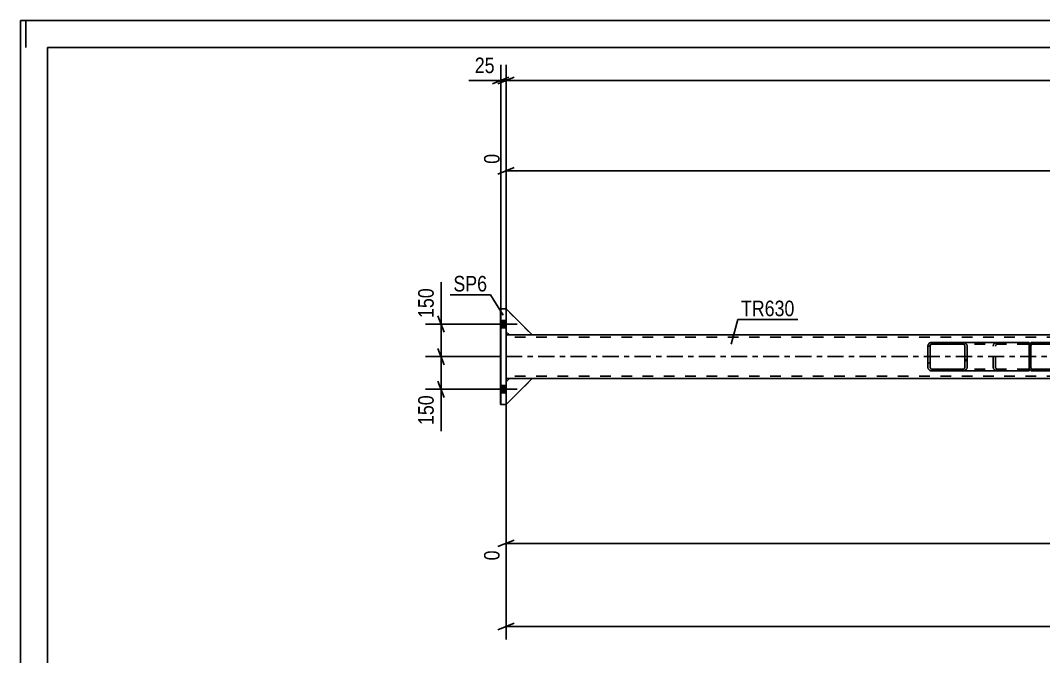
# Model space of a CAD drawing. Header units: millimetres. Extents: x -89 to 752, y -432 to 162.
# Drawn here: x -89.5 to 99, y 44.5 to 161.7 of the extents above; entities that cross this region are included whole.
import ezdxf

# ---------------------------------------------------------------- set-up
doc = ezdxf.new("R2010")
doc.units = ezdxf.units.MM
doc.linetypes.add('DXK_LINE_DOT2', pattern=[3.9198, 1.9599, -1.9599])
doc.linetypes.add('DXK_LINE_DOT3', pattern=[5.9187, 2.979, -0.9799, 0.9799, -0.9799])
doc.styles.add('Arial Narrow', font='ARIALN.TTF', dxfattribs={"height": 0.2})

# ---------------------------------------------------------------- blocks, each defined once
blk = doc.blocks.new('Unknown-761544115-1163')
at = {"color": 5, "linetype": 'Continuous'}
for p, q in [((751.51, 161.74), (-89.49, 161.74)), ((-89.49, 161.74), (-89.49, -432.26)), ((-88.49, 156.74), (-88.49, 161.74)), ((746.51, 156.74), (-84.49, 156.74)), ((-84.49, 156.74), (-84.49, -427.26))]:
    blk.add_line(p, q, dxfattribs=at)
blk = doc.blocks.new('Part-761544115-5239 - 5118')
at = {"color": 7, "linetype": 'DXK_LINE_DOT2'}
for p, q in [((-0.02, 103.76), (-0.01, 103.76)), ((-0.01, 103.76), (-0.02, 103.76)), ((-0.02, 103.76), (-0.02, 103.7)), ((-0.02, 103.7), (-0.02, 103.53)), ((-0.01, 103.76), (-0.01, 103.76)), ((-0.01, 103.7), (-0.01, 103.76)), ((-0.01, 103.53), (-0.01, 103.7)), ((4.79, 103.76), (0.59, 103.76)), ((-0.02, 103.53), (-0.02, 103.27)), ((-0.02, 103.36), (-0.01, 103.36)), ((587.63, 103.36), (-0.02, 103.36)), ((-0.02, 103.33), (-0.02, 103.36)), ((-0.02, 103.25), (-0.02, 103.33)), ((-0.02, 103.27), (-0.02, 102.96)), ((-0.02, 103.12), (-0.02, 103.25)), ((-0.02, 102.96), (-0.02, 103.12)), ((-0.02, 96.56), (-0.02, 102.96)), ((-0.02, 96.56), (-0.02, 102.96)), ((-0.01, 103.27), (-0.01, 103.53)), ((-0.01, 103.36), (-0.01, 103.33)), ((-0.01, 103.33), (-0.01, 103.25)), ((-0.01, 102.96), (-0.01, 103.27)), ((-0.01, 103.25), (-0.01, 103.12)), ((-0.01, 103.12), (-0.01, 102.96)), ((-0.01, 96.56), (-0.01, 102.96)), ((-0.02, 96.41), (-0.02, 96.56)), ((-0.02, 96.56), (-0.02, 96.26)), ((-0.02, 96.28), (-0.02, 96.41)), ((-0.02, 96.19), (-0.02, 96.28)), ((-0.02, 96.26), (-0.02, 96)), ((-0.02, 96.16), (-0.02, 96.19)), ((-0.02, 96.16), (-0.01, 96.16)), ((587.63, 96.16), (-0.02, 96.16)), ((-0.01, 96.56), (-0.01, 96.41)), ((-0.01, 96.26), (-0.01, 96.56)), ((-0.01, 96.41), (-0.01, 96.28)), ((-0.01, 96.28), (-0.01, 96.19)), ((-0.01, 96), (-0.01, 96.26)), ((-0.01, 96.19), (-0.01, 96.16)), ((-0.02, 96), (-0.02, 95.83)), ((-0.02, 95.83), (-0.02, 95.76)), ((-0.02, 95.76), (-0.01, 95.76)), ((-0.02, 95.76), (-0.01, 95.76)), ((-0.01, 95.83), (-0.01, 96)), ((-0.01, 95.76), (-0.01, 95.83)), ((-0.01, 95.76), (-0.01, 95.76))]:
    blk.add_line(p, q, dxfattribs=at)
at = {"color": 2, "linetype": 'Continuous'}
for p, q in [((0.59, 103.76), (-0.01, 103.76)), ((587.63, 103.76), (4.79, 103.76)), ((-0.01, 96.56), (-0.01, 102.96)), ((-0.01, 95.76), (587.63, 95.76))]:
    blk.add_line(p, q, dxfattribs=at)
at = {"color": 7, "linetype": 'DXK_LINE_DOT3'}
blk.add_line((-0.01, 99.76), (587.63, 99.76), dxfattribs=at)
blk = doc.blocks.new('Part-761544115-5130 - 5118')
at = {"color": 7, "linetype": 'DXK_LINE_DOT2'}
for p, q in [((-0.02, 95.13), (0.58, 95.73)), ((-0.02, 95.13), (-0.01, 95.14)), ((-0.02, 90.96), (-0.02, 95.13)), ((-0.02, 95.13), (-0.02, 95.13)), ((-0.02, 90.96), (-0.02, 95.13)), ((-0.01, 90.94), (4.78, 95.73)), ((-0.01, 90.94), (4.78, 95.73)), ((0.58, 95.73), (0.59, 95.73)), ((0.58, 95.73), (0.58, 95.73)), ((4.78, 95.73), (0.59, 95.73)), ((-0.02, 90.93), (-0.01, 90.94)), ((-0.02, 90.93), (-0.02, 90.93))]:
    blk.add_line(p, q, dxfattribs=at)
at = {"color": 2, "linetype": 'Continuous'}
for p, q in [((-0.01, 95.14), (0.58, 95.73)), ((0.58, 95.73), (0.59, 95.73)), ((-0.02, 90.93), (-0.02, 90.96)), ((-0.02, 90.93), (-0.02, 90.96)), ((-0.02, 90.93), (-0.01, 90.94))]:
    blk.add_line(p, q, dxfattribs=at)
blk = doc.blocks.new('Part-761544115-5122 - 5118')
at = {"linetype": 'Continuous'}
h = blk.add_hatch(dxfattribs=at)
h.set_pattern_fill('', scale=0.7, style=0, pattern_type=0)
h.set_pattern_definition([(45, (78.558, 102.4044), (-1.57154, 1.57154), [])])
h.paths.add_polyline_path([(84.04, 102.4), (78.56, 102.4), (78.22, 102.36), (77.94, 102.22), (77.75, 102.01), (77.68, 101.76), (77.68, 97.76), (77.75, 97.52), (77.94, 97.31), (78.22, 97.17), (78.56, 97.12), (84.04, 97.12), (84.38, 97.17), (84.66, 97.31), (84.85, 97.52), (84.92, 97.76), (84.92, 101.76), (84.85, 102.01), (84.66, 102.22), (84.38, 102.36)])
h.paths.add_polyline_path([(84.35, 101.99), (84.45, 101.89), (84.48, 101.76), (84.48, 97.76), (84.45, 97.64), (84.35, 97.54), (84.21, 97.47), (84.04, 97.44), (78.56, 97.44), (78.39, 97.47), (78.25, 97.54), (78.15, 97.64), (78.12, 97.76), (78.12, 101.76), (78.15, 101.89), (78.25, 101.99), (78.39, 102.06), (78.56, 102.08), (84.04, 102.08), (84.21, 102.06)])
at = {"color": 2, "linetype": 'Continuous'}
for p, q in [((77.75, 102.01), (77.68, 101.76)), ((78.12, 101.76), (78.15, 101.89)), ((78.56, 102.4), (78.22, 102.36)), ((78.39, 102.06), (78.56, 102.08)), ((78.56, 102.4), (84.04, 102.4)), ((78.56, 102.08), (84.04, 102.08)), ((96.1, 102.4), (84.04, 102.4)), ((84.38, 102.36), (84.04, 102.4)), ((84.04, 102.08), (84.21, 102.06)), ((84.45, 101.89), (84.48, 101.76)), ((84.92, 101.76), (84.85, 102.01)), ((96.1, 102.4), (96.35, 102.37)), ((96.35, 102.37), (96.35, 102.36)), ((96.35, 102.36), (96.35, 102.22)), ((96.35, 102.22), (96.35, 102.01)), ((96.35, 102.01), (96.35, 101.76)), ((77.68, 97.76), (77.68, 101.76)), ((78.12, 97.76), (78.12, 101.76)), ((84.48, 97.76), (84.48, 101.76)), ((84.92, 97.76), (84.92, 101.76)), ((96.35, 97.76), (96.35, 101.76)), ((77.68, 97.76), (77.75, 97.52)), ((78.15, 97.64), (78.12, 97.76)), ((78.22, 97.17), (78.56, 97.12)), ((78.56, 97.44), (78.39, 97.47)), ((78.56, 97.44), (84.04, 97.44)), ((78.56, 97.12), (84.04, 97.12)), ((84.21, 97.47), (84.04, 97.44)), ((84.04, 97.12), (84.38, 97.17)), ((96.1, 97.12), (84.04, 97.12)), ((84.48, 97.76), (84.45, 97.64)), ((84.85, 97.52), (84.92, 97.76)), ((96.1, 97.12), (96.35, 97.16)), ((96.35, 97.76), (96.35, 97.52)), ((96.35, 97.52), (96.35, 97.31)), ((96.35, 97.31), (96.35, 97.17)), ((96.35, 97.17), (96.35, 97.16))]:
    blk.add_line(p, q, dxfattribs=at)
at = {"color": 7, "linetype": 'DXK_LINE_DOT2'}
for p, q in [((84.04, 102.4), (78.56, 102.4)), ((96.1, 102.08), (78.56, 102.08)), ((89.73, 101.76), (89.79, 102.01)), ((90.2, 101.89), (90.17, 101.76)), ((90.27, 102.36), (90.61, 102.4)), ((90.61, 102.08), (90.44, 102.06)), ((96.26, 102.06), (96.1, 102.08)), ((96.35, 102.02), (96.26, 102.06)), ((96.35, 102.37), (96.35, 102.02)), ((96.35, 102.01), (96.35, 102.02)), ((96.35, 101.99), (96.35, 102.01)), ((96.35, 101.89), (96.35, 101.99)), ((96.35, 101.76), (96.35, 101.89)), ((89.73, 97.76), (89.73, 101.76)), ((90.17, 97.76), (90.17, 101.76)), ((96.35, 97.76), (96.35, 101.76)), ((96.1, 97.44), (78.56, 97.44)), ((84.04, 97.12), (78.56, 97.12)), ((89.79, 97.52), (89.73, 97.76)), ((90.17, 97.76), (90.2, 97.64)), ((90.61, 97.12), (90.27, 97.17)), ((90.44, 97.47), (90.61, 97.44)), ((96.1, 97.44), (96.26, 97.47)), ((96.26, 97.47), (96.35, 97.51)), ((96.35, 97.64), (96.35, 97.76)), ((96.35, 97.54), (96.35, 97.64)), ((96.35, 97.51), (96.35, 97.54)), ((96.35, 97.16), (96.35, 97.51))]:
    blk.add_line(p, q, dxfattribs=at)
at = {"color": 2, "linetype": 'Continuous'}
for centre, radius, start, end in [((78.42, 101.58), 0.801, 104.5769, 147.6241), ((78.49, 101.67), 0.401, 104.5769, 147.6241), ((84.11, 101.67), 0.401, 32.3759, 75.4231), ((84.18, 101.58), 0.801, 32.3759, 75.4231), ((78.42, 97.95), 0.801, 212.3759, 255.4231), ((78.49, 97.86), 0.401, 212.3759, 255.4231), ((84.11, 97.86), 0.401, 284.5769, 327.6241), ((84.18, 97.95), 0.801, 284.5769, 327.6241)]:
    blk.add_arc(centre, radius, start, end, dxfattribs=at)
at = {"color": 7, "linetype": 'DXK_LINE_DOT2'}
for centre, radius, start, end in [((90.47, 101.58), 0.802, 104.5548, 147.5896), ((90.54, 101.67), 0.401, 104.5548, 147.5896), ((90.47, 97.95), 0.802, 212.4104, 255.4452), ((90.54, 97.86), 0.401, 212.4104, 255.4452)]:
    blk.add_arc(centre, radius, start, end, dxfattribs=at)
blk = doc.blocks.new('Part-761544115-5131 - 5118')
at = {"color": 2, "linetype": 'Continuous'}
for p, q in [((-0.01, 95.13), (0.59, 95.73)), ((-0.01, 90.93), (4.79, 95.73)), ((-0.01, 90.93), (-0.01, 95.13)), ((4.79, 95.73), (0.59, 95.73)), ((-0.01, 90.93), (-0.01, 90.96))]:
    blk.add_line(p, q, dxfattribs=at)
at = {"color": 7, "linetype": 'DXK_LINE_DOT2'}
for p, q in [((-0.01, 95.13), (0.59, 95.73)), ((4.79, 95.73), (-0.01, 90.93)), ((-0.01, 90.96), (-0.01, 95.13)), ((-0.01, 95.13), (-0.01, 95.13)), ((0.59, 95.73), (0.59, 95.73)), ((-0.01, 90.93), (-0.01, 90.93))]:
    blk.add_line(p, q, dxfattribs=at)
blk = doc.blocks.new('Part-761544115-5128 - 5118')
at = {"color": 2, "linetype": 'Continuous'}
for p, q in [((4.79, 103.76), (-0.01, 108.56)), ((-0.01, 108.56), (-0.01, 104.36)), ((0.59, 103.76), (-0.01, 104.36)), ((4.79, 103.76), (0.59, 103.76))]:
    blk.add_line(p, q, dxfattribs=at)
at = {"color": 7, "linetype": 'DXK_LINE_DOT2'}
for p, q in [((-0.01, 108.56), (-0.01, 108.56)), ((-0.01, 108.56), (4.79, 103.76)), ((-0.01, 104.36), (-0.01, 108.56)), ((-0.01, 104.36), (-0.01, 104.36)), ((0.59, 103.76), (-0.01, 104.36)), ((0.59, 103.76), (0.59, 103.76)), ((0.59, 103.76), (0.59, 103.76))]:
    blk.add_line(p, q, dxfattribs=at)
blk = doc.blocks.new('Part-761544115-5129 - 5118')
at = {"color": 2, "linetype": 'Continuous'}
for p, q in [((-0.01, 95.14), (0.59, 95.73)), ((0.59, 95.73), (0.59, 95.73)), ((-0.01, 90.93), (-0.01, 90.96)), ((-0.01, 90.93), (-0.01, 90.96)), ((-0.01, 90.93), (-0.01, 90.94))]:
    blk.add_line(p, q, dxfattribs=at)
at = {"color": 7, "linetype": 'DXK_LINE_DOT2'}
for p, q in [((-0.01, 95.13), (0.59, 95.73)), ((4.79, 95.73), (-0.01, 90.93)), ((-0.01, 90.94), (4.79, 95.73)), ((-0.01, 95.13), (-0.01, 95.14)), ((-0.01, 90.96), (-0.01, 95.13)), ((-0.01, 95.13), (-0.01, 95.13)), ((-0.01, 90.96), (-0.01, 95.13)), ((0.59, 95.73), (0.59, 95.73)), ((4.79, 95.73), (0.59, 95.73)), ((-0.01, 90.93), (-0.01, 90.93))]:
    blk.add_line(p, q, dxfattribs=at)
blk = doc.blocks.new('Bolt-761544115-5268 - 5118')
at = {"linetype": 'Continuous'}
for points in [[(-1.02, 106.42), (-1.02, 105.1), (-0.02, 105.1), (-0.02, 106.42)], [(-1.01, 106.42), (-1.01, 105.1), (-0.01, 105.1), (-0.01, 106.42)], [(-1.02, 94.42), (-1.02, 93.1), (-0.02, 93.1), (-0.02, 94.42)], [(-1.01, 94.42), (-1.01, 93.1), (-0.01, 93.1), (-0.01, 94.42)]]:
    blk.add_hatch(color=1, dxfattribs=at).paths.add_polyline_path(points)
at = {"color": 1, "linetype": 'Continuous'}
for p, q in [((-2.78, 105.76), (1.98, 105.76)), ((-2.77, 105.76), (1.99, 105.76)), ((-1.02, 106.42), (-0.02, 106.42)), ((-1.01, 106.42), (-0.01, 106.42)), ((-1.02, 105.1), (-0.02, 105.1)), ((-1.01, 105.1), (-0.01, 105.1)), ((-1.02, 94.42), (-0.02, 94.42)), ((-1.01, 94.42), (-0.01, 94.42)), ((-2.78, 93.76), (1.98, 93.76)), ((-2.77, 93.76), (1.99, 93.76)), ((-1.02, 93.1), (-0.02, 93.1)), ((-1.01, 93.1), (-0.01, 93.1))]:
    blk.add_line(p, q, dxfattribs=at)
blk = doc.blocks.new('Part-761544115-5153 - 5118')
at = {"linetype": 'Continuous'}
h = blk.add_hatch(dxfattribs=at)
h.set_pattern_fill('', scale=0.7, style=0, pattern_type=0)
h.set_pattern_definition([(45, (97.0082, 102.4044), (-1.57154, 1.57154), [])])
h.paths.add_polyline_path([(101.01, 102.4), (97.01, 102.4), (96.76, 102.36), (96.56, 102.22), (96.42, 102.01), (96.37, 101.76), (96.37, 97.76), (96.42, 97.52), (96.56, 97.31), (96.76, 97.17), (97.01, 97.12), (101.01, 97.12), (101.25, 97.17), (101.46, 97.31), (101.6, 97.52), (101.65, 97.76), (101.65, 101.76), (101.6, 102.01), (101.46, 102.22), (101.25, 102.36)])
h.paths.add_polyline_path([(101.23, 101.99), (101.3, 101.89), (101.33, 101.76), (101.33, 97.76), (101.3, 97.64), (101.23, 97.54), (101.13, 97.47), (101.01, 97.44), (97.01, 97.44), (96.89, 97.47), (96.78, 97.54), (96.71, 97.64), (96.69, 97.76), (96.69, 101.76), (96.71, 101.89), (96.78, 101.99), (96.89, 102.06), (97.01, 102.08), (101.01, 102.08), (101.13, 102.06)])
at = {"color": 2, "linetype": 'Continuous'}
for p, q in [((96.35, 101.77), (96.4, 102.01)), ((96.42, 102.01), (96.37, 101.76)), ((96.69, 101.76), (96.71, 101.89)), ((96.75, 102.36), (96.99, 102.4)), ((97.01, 102.4), (96.76, 102.36)), ((96.89, 102.06), (97.01, 102.08)), ((96.99, 102.4), (97.01, 102.4)), ((97.01, 102.4), (96.99, 102.4)), ((97.01, 102.4), (101.01, 102.4)), ((97.01, 102.08), (101.01, 102.08)), ((101.12, 102.06), (100.99, 102.08)), ((101.25, 102.36), (101.01, 102.4)), ((101.01, 102.08), (101.13, 102.06)), ((101.31, 101.76), (101.29, 101.89)), ((101.3, 101.89), (101.33, 101.76)), ((101.65, 101.76), (101.6, 102.01)), ((96.35, 101.76), (96.37, 101.76)), ((96.37, 97.76), (96.37, 101.76)), ((96.69, 97.76), (96.69, 101.76)), ((101.31, 101.76), (101.33, 101.76)), ((101.31, 97.76), (101.31, 101.76)), ((101.33, 97.76), (101.33, 101.76)), ((101.65, 97.76), (101.65, 101.76)), ((96.35, 97.76), (96.37, 97.76)), ((96.4, 97.52), (96.35, 97.76)), ((96.37, 97.76), (96.42, 97.52)), ((96.71, 97.64), (96.69, 97.76)), ((96.99, 97.12), (96.75, 97.17)), ((96.76, 97.17), (97.01, 97.12)), ((97.01, 97.44), (96.89, 97.47)), ((96.99, 97.12), (97.01, 97.12)), ((96.99, 97.12), (97.01, 97.12)), ((97.01, 97.44), (101.01, 97.44)), ((97.01, 97.12), (101.01, 97.12)), ((100.99, 97.44), (101.12, 97.47)), ((101.13, 97.47), (101.01, 97.44)), ((101.01, 97.12), (101.25, 97.17)), ((101.29, 97.64), (101.31, 97.76)), ((101.33, 97.76), (101.3, 97.64)), ((101.31, 97.76), (101.33, 97.76)), ((101.6, 97.52), (101.65, 97.76))]:
    blk.add_line(p, q, dxfattribs=at)
at = {"color": 7, "linetype": 'DXK_LINE_DOT2'}
for p, q in [((96.7, 101.89), (96.67, 101.76)), ((96.99, 102.08), (96.87, 102.06)), ((96.99, 102.08), (97.01, 102.08)), ((96.99, 102.08), (100.99, 102.08)), ((97.01, 102.4), (101.01, 102.4)), ((100.99, 102.4), (101.24, 102.36)), ((100.99, 102.08), (101.01, 102.08)), ((101.59, 102.01), (101.63, 101.76)), ((96.35, 101.76), (96.35, 101.77)), ((96.35, 97.76), (96.35, 101.76)), ((96.35, 101.76), (96.35, 101.76)), ((96.67, 101.76), (96.69, 101.76)), ((96.67, 97.76), (96.67, 101.76)), ((101.63, 97.76), (101.63, 101.76)), ((101.63, 101.76), (101.65, 101.76)), ((96.35, 97.76), (96.35, 97.76)), ((96.35, 97.76), (96.35, 97.76)), ((96.67, 97.76), (96.69, 97.76)), ((96.67, 97.76), (96.7, 97.64)), ((96.87, 97.47), (96.99, 97.44)), ((96.99, 97.44), (97.01, 97.44)), ((96.99, 97.44), (100.99, 97.44)), ((97.01, 97.12), (101.01, 97.12)), ((100.99, 97.44), (101.01, 97.44)), ((101.24, 97.17), (100.99, 97.12)), ((101.63, 97.76), (101.59, 97.52)), ((101.63, 97.76), (101.65, 97.76))]:
    blk.add_line(p, q, dxfattribs=at)
at = {"color": 2, "linetype": 'Continuous'}
for centre, radius, start, end in [((96.99, 101.76), 0.64, 112.5, 157.5), ((97.01, 101.76), 0.64, 112.5, 157.5), ((97.01, 101.76), 0.32, 112.5, 157.5), ((100.99, 101.76), 0.32, 22.5, 67.5), ((101.01, 101.76), 0.32, 22.5, 67.5), ((101.01, 101.76), 0.64, 22.5, 67.5), ((96.99, 97.76), 0.64, 202.5, 247.5), ((97.01, 97.76), 0.64, 202.5, 247.5), ((97.01, 97.76), 0.32, 202.5, 247.5), ((100.99, 97.76), 0.32, 292.5, 337.5), ((101.01, 97.76), 0.32, 292.5, 337.5), ((101.01, 97.76), 0.64, 292.5, 337.5)]:
    blk.add_arc(centre, radius, start, end, dxfattribs=at)
at = {"color": 7, "linetype": 'DXK_LINE_DOT2'}
for centre, radius, start, end in [((96.99, 101.76), 0.32, 112.5, 157.5), ((100.99, 101.76), 0.64, 22.5, 67.5), ((96.99, 97.76), 0.32, 202.5, 247.5), ((100.99, 97.76), 0.64, 292.5, 337.5)]:
    blk.add_arc(centre, radius, start, end, dxfattribs=at)
blk = doc.blocks.new('Part-761544115-5176 - 5118')
at = {"color": 2, "linetype": 'Continuous'}
for p, q in [((-0.01, 108.56), (-0.01, 108.56)), ((-0.01, 104.36), (0.59, 103.76))]:
    blk.add_line(p, q, dxfattribs=at)
at = {"color": 7, "linetype": 'DXK_LINE_DOT2'}
for p, q in [((-0.01, 108.56), (4.79, 103.76)), ((-0.01, 108.56), (-0.01, 108.56)), ((-0.01, 108.56), (-0.01, 104.36)), ((-0.01, 108.56), (-0.01, 108.56)), ((-0.01, 108.56), (4.79, 103.76)), ((-0.01, 104.36), (-0.01, 108.56)), ((-0.01, 104.36), (-0.01, 104.36)), ((-0.01, 104.36), (-0.01, 104.36)), ((-0.01, 104.36), (0.59, 103.76)), ((4.79, 103.76), (0.59, 103.76))]:
    blk.add_line(p, q, dxfattribs=at)
blk = doc.blocks.new('Part-761544115-5177 - 5118')
at = {"color": 7, "linetype": 'DXK_LINE_DOT2'}
for p, q in [((4.78, 103.76), (-0.02, 108.56)), ((-0.02, 108.56), (-0.02, 104.36)), ((-0.02, 108.56), (-0.02, 108.56)), ((-0.02, 108.56), (4.78, 103.76)), ((-0.02, 104.36), (-0.02, 108.56)), ((-0.02, 104.36), (-0.01, 104.35)), ((-0.02, 104.36), (-0.02, 104.36)), ((-0.02, 104.36), (0.58, 103.76)), ((0.58, 103.76), (4.78, 103.76))]:
    blk.add_line(p, q, dxfattribs=at)
at = {"color": 2, "linetype": 'Continuous'}
blk.add_line((-0.01, 104.35), (0.58, 103.76), dxfattribs=at)
blk = doc.blocks.new('Part-761544115-5196 - 5118')
at = {"color": 2, "linetype": 'Continuous'}
for p, q in [((-0.01, 108.56), (-1.02, 108.56)), ((-1.02, 90.96), (-1.02, 108.56)), ((-1.01, 90.96), (-1.01, 108.56)), ((-0.01, 90.96), (-0.01, 108.56)), ((-1.02, 90.96), (-0.01, 90.96))]:
    blk.add_line(p, q, dxfattribs=at)
at = {"color": 7, "linetype": 'DXK_LINE_DOT2'}
blk.add_line((-0.02, 90.96), (-0.02, 108.56), dxfattribs=at)
blk = doc.blocks.new('StraightDimension-761544115-5300 - 5118')
at = {"color": 7, "linetype": 'Continuous'}
for p, q in [((-0.01, 105.76), (-14.86, 105.76)), ((-12.61, 107.26), (-11.41, 104.26)), ((-12.01, 99.76), (-12.01, 105.76)), ((-11.41, 98.26), (-12.61, 101.26)), ((-1.02, 99.76), (-14.86, 99.76))]:
    blk.add_line(p, q, dxfattribs=at)
at = {"color": 0}
blk.add_wipeout([(-12.76, 112.97), (-16.96, 112.97), (-16.96, 106.29), (-12.76, 106.29)], dxfattribs=at)
at = {"color": 7, "linetype": 'Continuous'}
blk.add_line((-12.01, 105.76), (-12.01, 113.5), dxfattribs=at)
blk.add_line((-12.01, 105.76), (-12.01, 113.5), dxfattribs=at)
at = {"color": 3, "style": 'Arial Narrow'}
blk.add_text('150', height=2.863, rotation=90.0002, dxfattribs=at).set_placement((-13.36, 106.89))
blk = doc.blocks.new('StraightDimension-761544115-5307 - 5118')
at = {"color": 7, "linetype": 'Continuous'}
for p, q in [((-12.61, 101.26), (-11.41, 98.26)), ((-1.02, 99.76), (-14.86, 99.76)), ((-12.01, 93.76), (-12.01, 99.76)), ((-11.41, 92.26), (-12.61, 95.26)), ((-0.01, 93.76), (-14.86, 93.76))]:
    blk.add_line(p, q, dxfattribs=at)
at = {"color": 0}
blk.add_wipeout([(-12.76, 93.24), (-16.96, 93.24), (-16.96, 86.56), (-12.76, 86.56)], dxfattribs=at)
at = {"color": 7, "linetype": 'Continuous'}
blk.add_line((-12.01, 93.76), (-12.01, 86.03), dxfattribs=at)
blk.add_line((-12.01, 93.76), (-12.01, 86.03), dxfattribs=at)
at = {"color": 3, "style": 'Arial Narrow'}
blk.add_text('150', height=2.863, rotation=90.0002, dxfattribs=at).set_placement((-13.36, 87.16))
blk = doc.blocks.new('StraightDimension-761544115-5315 - 5118')
at = {"color": 7, "linetype": 'Continuous'}
for p, q in [((-0.02, 94.73), (-0.02, 62.21)), ((1.48, 65.94), (-1.52, 64.74)), ((-0.02, 65.34), (216.98, 65.34))]:
    blk.add_line(p, q, dxfattribs=at)
at = {"color": 0, "linetype": 'Continuous'}
blk.add_wipeout([(-0.62, 64.64), (-4.82, 64.64), (-4.82, 61.61), (-0.62, 61.61)], dxfattribs=at)
at = {"color": 3, "linetype": 'Continuous', "style": 'Arial Narrow'}
blk.add_text('0', height=2.86, rotation=90.0002, dxfattribs=at).set_placement((-1.22, 62.21))
blk = doc.blocks.new('StraightDimension-761544115-5344 - 5118')
at = {"color": 7, "linetype": 'Continuous'}
for p, q in [((-0.02, 104.76), (-0.02, 137.14)), ((1.48, 134.61), (-1.52, 133.41)), ((-0.02, 134.01), (216.98, 134.01))]:
    blk.add_line(p, q, dxfattribs=at)
at = {"color": 0, "linetype": 'Continuous'}
blk.add_wipeout([(-0.62, 137.74), (-4.82, 137.74), (-4.82, 134.71), (-0.62, 134.71)], dxfattribs=at)
at = {"color": 3, "linetype": 'Continuous', "style": 'Arial Narrow'}
blk.add_text('0', height=2.86, rotation=90.0002, dxfattribs=at).set_placement((-1.22, 135.31))
blk = doc.blocks.new('StraightDimension-761544115-5375 - 5118')
at = {"color": 7, "linetype": 'Continuous'}
for p, q in [((-0.02, 107.56), (-0.02, 47.63)), ((1.48, 50.63), (-1.52, 49.43)), ((-0.02, 50.03), (599.55, 50.03))]:
    blk.add_line(p, q, dxfattribs=at)
blk = doc.blocks.new('StraightDimension-761544115-8145 - 5118')
at = {"color": 7, "linetype": 'Continuous'}
for p, q in [((-0.02, 91.96), (-0.02, 153.53)), ((1.48, 151.28), (-1.52, 150.08)), ((-0.02, 150.68), (598.53, 150.68))]:
    blk.add_line(p, q, dxfattribs=at)
blk = doc.blocks.new('StraightDimension-761544115-8146 - 5118')
at = {"color": 7, "linetype": 'Continuous'}
for p, q in [((-1.01, 91.96), (-1.01, 153.53)), ((-0.02, 91.96), (-0.02, 153.53)), ((-2.51, 150.08), (0.49, 151.28)), ((1.48, 151.28), (-1.52, 150.08)), ((-1.01, 150.68), (-0.02, 150.68))]:
    blk.add_line(p, q, dxfattribs=at)
at = {"color": 0}
blk.add_wipeout([(-1.53, 151.43), (-1.53, 155.63), (-6.39, 155.63), (-6.39, 151.43)], dxfattribs=at)
at = {"color": 7, "linetype": 'Continuous'}
blk.add_line((-1.01, 150.68), (-6.91, 150.68), dxfattribs=at)
blk.add_line((-1.01, 150.68), (-6.91, 150.68), dxfattribs=at)
at = {"color": 3, "style": 'Arial Narrow'}
blk.add_text('25', height=2.863, dxfattribs=at).set_placement((-5.79, 152.03))
blk = doc.blocks.new('Mark-761544115-5192 - 5118')
at = {"color": 0}
blk.add_wipeout([(-3.52, 111.78), (-3.52, 114.78), (-9.73, 114.78), (-9.73, 111.78)], dxfattribs=at)
blk.add_wipeout([(-3.52, 111.78), (-3.52, 114.78), (-9.73, 114.78), (-9.73, 111.78)], dxfattribs=at)
at = {"color": 30, "linetype": 'Continuous'}
for p in [(-10.33, 111.18), (-0.58, 107.4)]:
    blk.add_line(p, (-2.92, 111.18), dxfattribs=at)
at = {"color": 3, "style": 'Arial Narrow'}
blk.add_text('SP6', height=2.863, dxfattribs=at).set_placement((-9.73, 111.78))
blk = doc.blocks.new('Mark-761544115-5235 - 5118')
at = {"color": 0}
blk.add_wipeout([(53.11, 107.22), (53.11, 110.22), (43.25, 110.22), (43.25, 107.22)], dxfattribs=at)
blk.add_wipeout([(53.11, 107.22), (53.11, 110.22), (43.25, 110.22), (43.25, 107.22)], dxfattribs=at)
at = {"color": 30, "linetype": 'Continuous'}
for p, q in [((41.42, 102.06), (42.65, 106.62)), ((42.65, 106.62), (53.71, 106.62))]:
    blk.add_line(p, q, dxfattribs=at)
at = {"color": 3, "style": 'Arial Narrow'}
blk.add_text('TR630', height=2.863, dxfattribs=at).set_placement((43.25, 107.22))

msp = doc.modelspace()

# ---------------------------------------------------------------- block references
for name in ['Unknown-761544115-1163', 'Part-761544115-5196 - 5118', 'Part-761544115-5177 - 5118', 'Part-761544115-5128 - 5118', 'Part-761544115-5176 - 5118', 'Bolt-761544115-5268 - 5118', 'Part-761544115-5239 - 5118', 'Part-761544115-5122 - 5118', 'Part-761544115-5153 - 5118', 'Part-761544115-5130 - 5118', 'Part-761544115-5131 - 5118', 'Part-761544115-5129 - 5118']:
    msp.add_blockref(name, (0, 0))

# ---------------------------------------------------------------- next in the draw order: block references
msp.add_blockref('StraightDimension-761544115-5300 - 5118', (0, 0))

# ---------------------------------------------------------------- next in the draw order: block references
for name in ['StraightDimension-761544115-5344 - 5118', 'StraightDimension-761544115-5307 - 5118']:
    msp.add_blockref(name, (0, 0))

# ---------------------------------------------------------------- next in the draw order: block references
msp.add_blockref('StraightDimension-761544115-5315 - 5118', (0, 0))

# ---------------------------------------------------------------- next in the draw order: block references
msp.add_blockref('StraightDimension-761544115-5375 - 5118', (0, 0))

# ---------------------------------------------------------------- next in the draw order: block references
msp.add_blockref('StraightDimension-761544115-8145 - 5118', (0, 0))

# ---------------------------------------------------------------- next in the draw order: block references
for name in ['StraightDimension-761544115-8146 - 5118', 'Mark-761544115-5235 - 5118']:
    msp.add_blockref(name, (0, 0))

# ---------------------------------------------------------------- next in the draw order: block references
msp.add_blockref('Mark-761544115-5192 - 5118', (0, 0))

doc.saveas('drawing.dxf')
